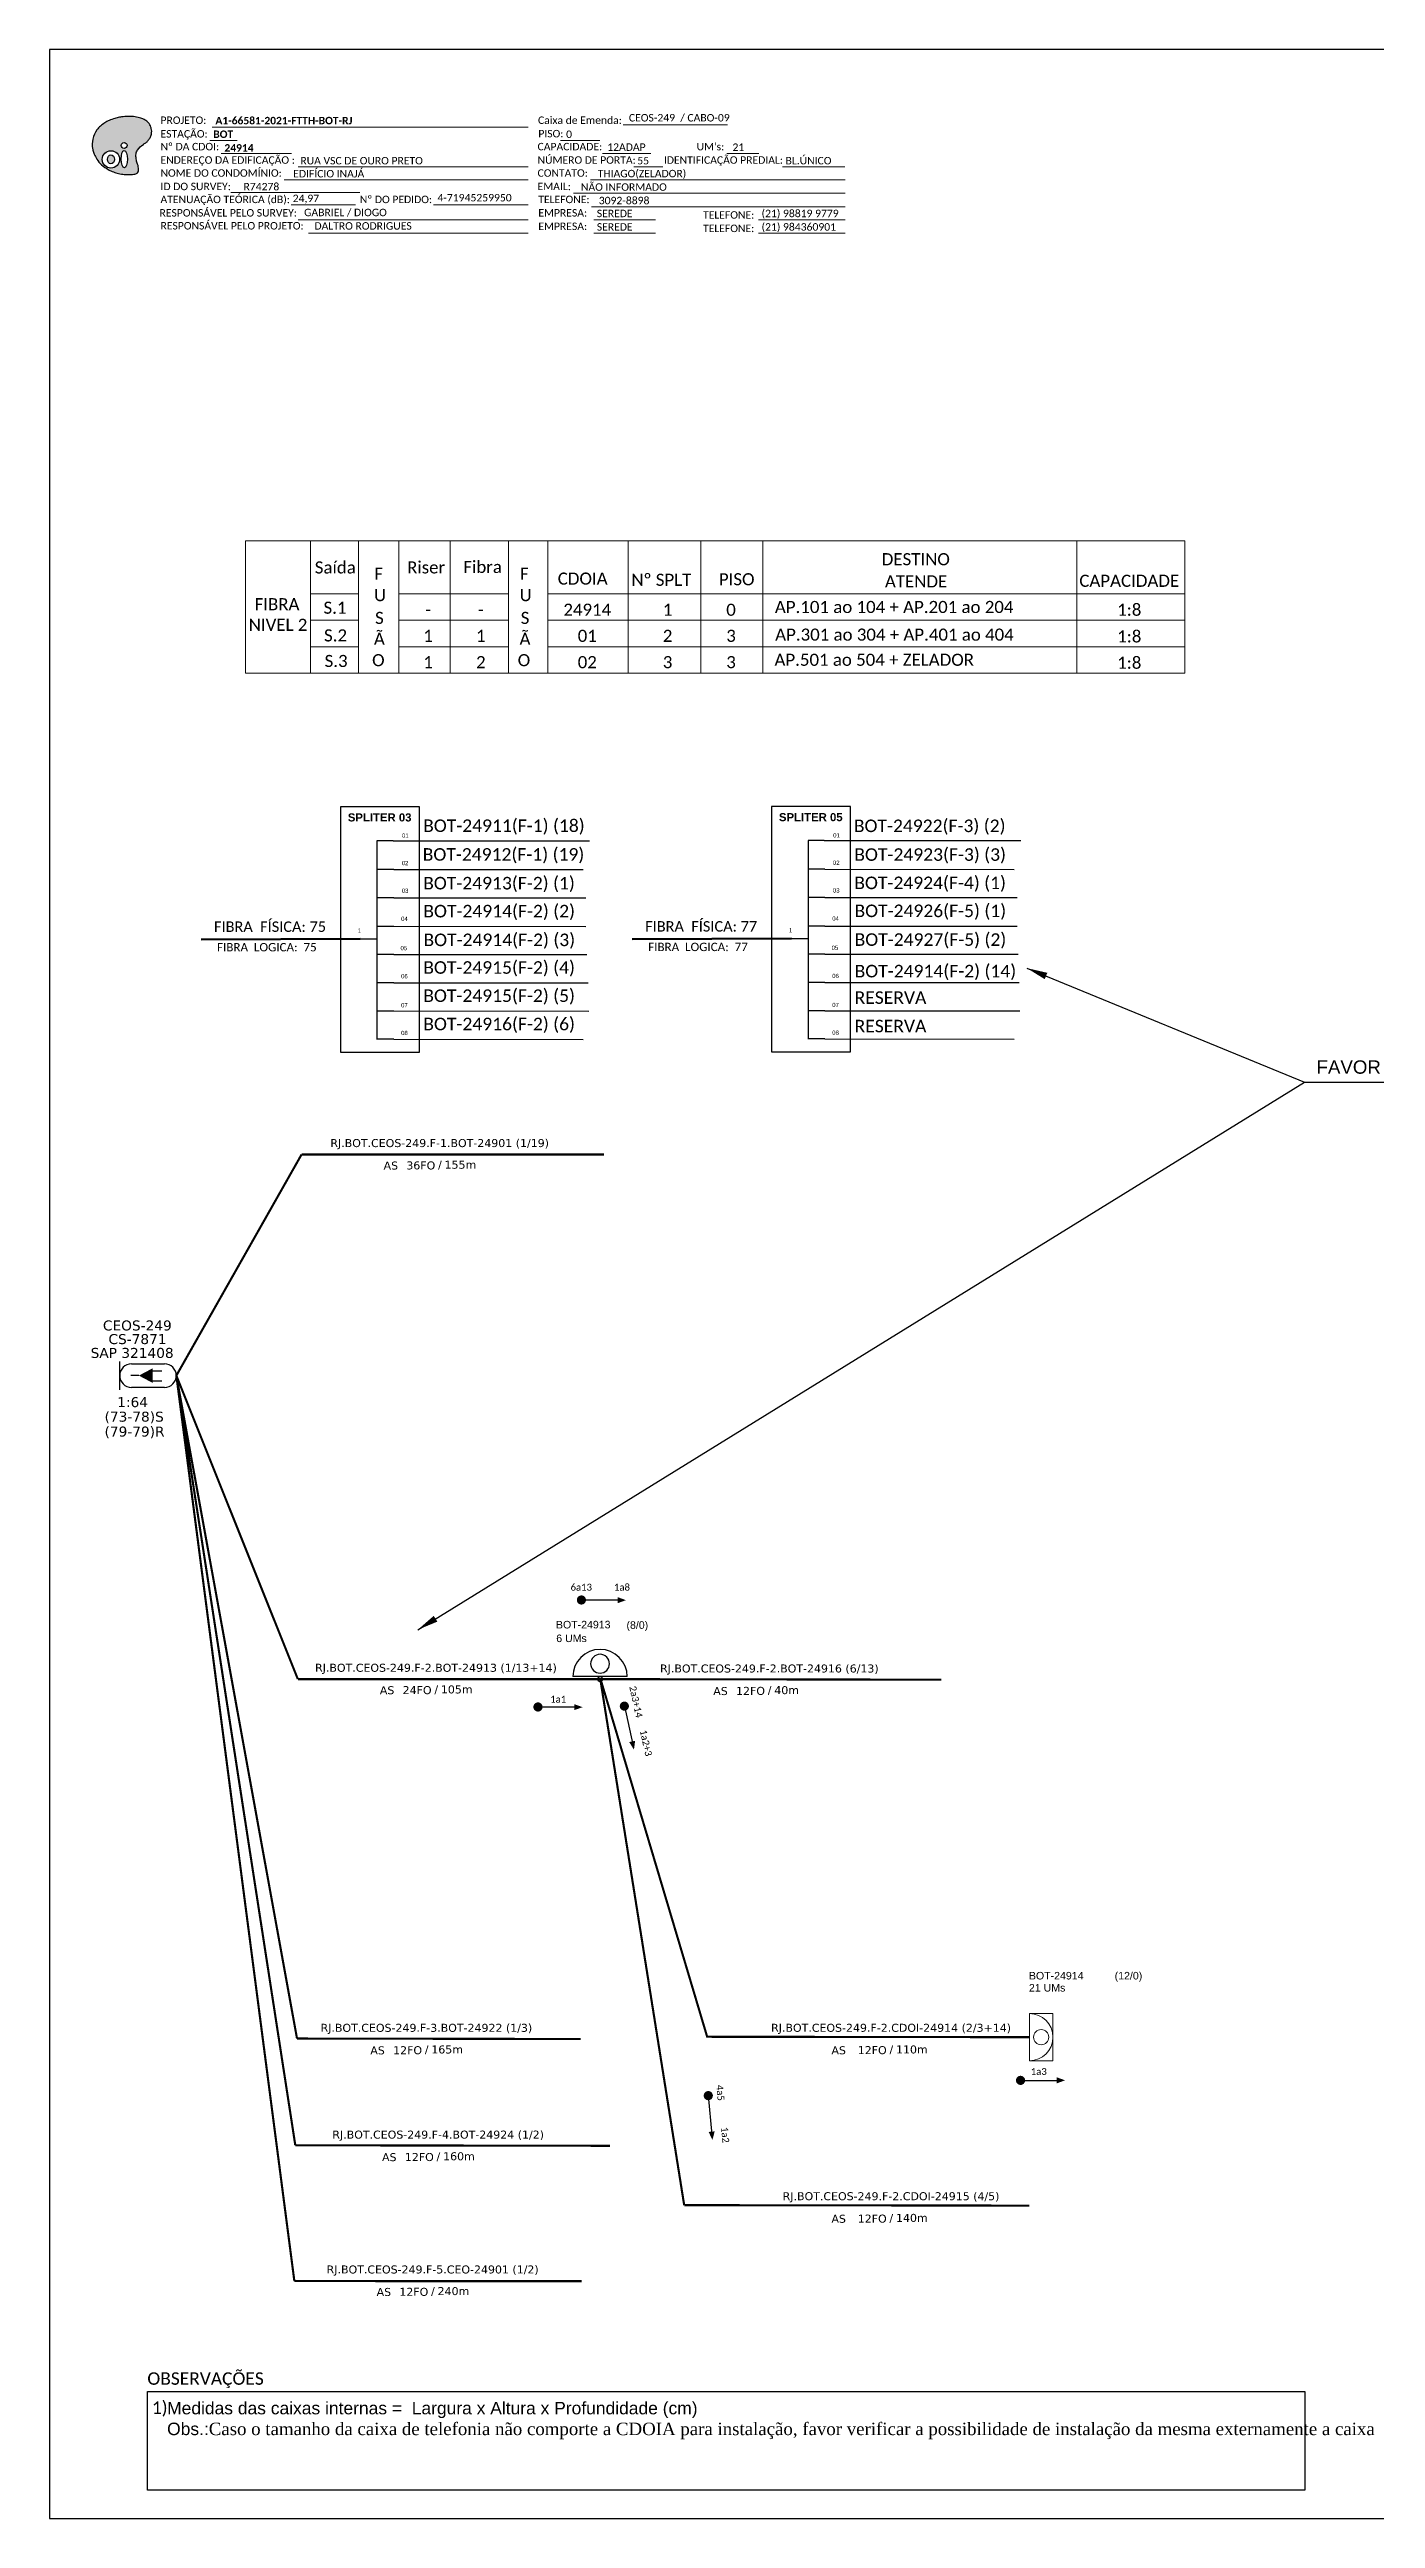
# Model space of a CAD drawing. Header units: metres. Extents: x -1286 to -445, y -500 to 94.
# Drawn here: x -1286 to -967, y -500 to 94 of the extents above; entities that cross this region are included whole.
import ezdxf
from ezdxf.enums import TextEntityAlignment as Align

# ---------------------------------------------------------------- set-up
doc = ezdxf.new("R2010")
doc.units = ezdxf.units.M
for name, color, linetype, lineweight in [('(Notas)', 7, 'Continuous', 0), ("20.0-LEGENDA DOS CDO'S", 1, 'Continuous', 0), ('20.1-CDO_INTERIOR', 1, 'Continuous', 0), ('20.2-CDO_POSTE', 1, 'Continuous', 5), ('40.1-ETIQUETAS', 1, 'Continuous', 20), ('_NUMERAÇÃO_', 34, 'Continuous', 0)]:
    doc.layers.add(name, color=color, linetype=linetype, lineweight=lineweight)
for name, color, linetype in [('20.4-CEOS', 1, 'Continuous'), ('CAP a instalar', 1, 'Continuous'), ('label_cabos', 7, 'Continuous'), ('SETA', 7, 'Continuous'), ('texto', 255, 'Continuous'), ('UNIFILAR', 7, 'Continuous')]:
    doc.layers.add(name, color=color, linetype=linetype)
doc.styles.add('ARIAL', font='arial.ttf')
doc.styles.add('siredit', font='verdana.ttf')
doc.styles.add('WMF-Calibri0', font='calibri.ttf')
doc.styles.add('WMF-Calibri1', font='calibrib.ttf')
doc.linetypes.add('FENCELINE1', pattern='A,0.25,-0.1,[133,ltypeshp.shx,S=0.1,R=0,X=-0.1,Y=0],-0.1,1', length=1.45)
doc.dimstyles.new('ISO-25', dxfattribs={"dimtxt": 2.5, "dimasz": 2.5, "dimexe": 1.25, "dimexo": 0.625, "dimtad": 1, "dimtxsty": 'Standard', "dimcen": 2.5, "dimadec": 0, "dimazin": 0, "dimtfac": 1, "dimtmove": 0, "dimatfit": 3, "dimfxl": 0, "dimarcsym": 0})

# ---------------------------------------------------------------- blocks, each defined once
blk = doc.blocks.new('OI')
h = blk.add_hatch(color=40)
edge = h.paths.add_edge_path()
edge.add_spline(control_points=[(4.35, -0.67), (3.92, -0.99), (3.26, -1.5), (2.81, -2.59), (2.9, -3.5), (3.06, -4.27), (3.31, -4.85), (3.37, -5.39), (3.4, -5.88), (3.2, -6.4), (2.54, -6.61), (1.65, -6.63), (0.55, -6.67), (-0.56, -6.42), (-1.61, -6.14), (-2.77, -5.61), (-3.92, -4.77), (-4.89, -3.7), (-5.34, -2.65), (-5.6, -1.94), (-5.85, -0.96), (-5.71, 0.47), (-5.1, 2.02), (-4.14, 3.02), (-3.3, 3.61), (-2.37, 4.16), (-1.36, 4.44), (-0.56, 4.7), (0.79, 4.85), (2.24, 4.97), (3.79, 4.57), (4.67, 4.21), (5.44, 3.65), (5.76, 2.99), (6.03, 2.21), (6.01, 1.46), (5.72, 0.64), (5.31, 0.08), (4.88, -0.38), (4.51, -0.55), (4.35, -0.67)], knot_values=[0, 0, 0, 0, 1.60434, 2.417191, 3.427595, 4.282808, 4.776746, 5.304182, 5.888771, 6.258406, 6.858137, 7.79129, 8.986195, 10.124242, 11.187857, 12.242908, 13.953784, 15.414161, 16.515391, 17.349188, 17.675853, 19.552021, 21.515531, 22.568638, 23.63245, 24.621084, 25.782718, 26.745347, 27.142653, 29.870543, 31.004649, 31.921532, 32.709589, 33.801391, 34.042471, 35.192333, 35.971461, 36.628871, 37.254359, 37.836911, 37.836911, 37.836911, 37.836911], degree=3, periodic=0)
h.paths.add_polyline_path([(1.13, -0.87, -1), (-0.04, -0.87, -1)], flags=16)
edge = h.paths.add_edge_path(flags=16)
edge.add_ellipse((0.56, -3.59), major_axis=(-0.02, 1.71), ratio=0.361305, start_angle=0, end_angle=360)
h.paths.add_polyline_path([(-0.36, -3.62, -1), (-3.8, -3.62, -1)], flags=16)
edge = h.paths.add_edge_path(flags=0)
edge.add_ellipse((-2.08, -3.62), major_axis=(0, 0.885), ratio=0.758294, start_angle=0, end_angle=360)
at = {"color": 40}
for centre, radius in [((-2.08, -3.62), 1.72), ((0.54, -0.87), 0.587)]:
    blk.add_circle(centre, radius, dxfattribs=at)
blk.add_ellipse((-2.08, -3.62), major_axis=(0, 0.885), ratio=0.758294, start_param=-3.141592653589792, end_param=3.141592653589792, dxfattribs=at)
blk.add_ellipse((0.56, -3.59), major_axis=(-0.02, 1.71), ratio=0.361305, dxfattribs=at)
at = {"color": 40, "start_tangent": (-0.800898, -0.598801), "end_tangent": (-0.800898, -0.598801)}
blk.add_spline([(4.35, -0.67), (3.2, -1.78), (2.9, -2.54), (2.92, -3.55), (3.12, -4.38), (3.28, -4.85), (3.37, -5.37), (3.35, -5.95), (3.2, -6.29), (2.66, -6.55), (1.73, -6.63), (0.54, -6.62), (-0.58, -6.41), (-1.6, -6.11), (-2.56, -5.67), (-3.95, -4.67), (-4.89, -3.56), (-5.37, -2.56), (-5.64, -1.78), (-5.72, -1.46), (-5.63, 0.42), (-4.84, 2.22), (-4.13, 2.99), (-3.27, 3.62), (-2.4, 4.09), (-1.3, 4.47), (-0.37, 4.72), (0.02, 4.77), (2.75, 4.8), (3.85, 4.53), (4.69, 4.16), (5.31, 3.68), (5.85, 2.73), (5.93, 2.5), (5.94, 1.35), (5.67, 0.62), (5.29, 0.08), (4.84, -0.36), (4.35, -0.67)], degree=3, dxfattribs=at)
blk = doc.blocks.new('ETIQUETA_RS5F')
at = {"layer": '40.1-ETIQUETAS', "color": 0, "style": 'siredit'}
blk.add_text('/', height=1.5, dxfattribs=at).set_placement((1.58, -1.95), align=Align.MIDDLE_RIGHT)
for tag, p in [('ETIQUETA_R_PRIMARIA', (1.21, 4.1)), ('ETIQUETA_R_SECUNDARIA', (1.21, 2.1)), ('F_ATIVAS/F_MORTAS', (1.14, -4.24))]:
    blk.add_attdef(tag, text='', height=1.5, dxfattribs=at).set_placement(p, align=Align.MIDDLE_CENTER)
for tag, p in [('TIPO_CABO', (-6.58, -2.12)), ('CAP_CABO', (0.4, -2.09))]:
    blk.add_attdef(tag, text='', height=1.5, dxfattribs=at).set_placement(p, align=Align.MIDDLE_RIGHT)
blk.add_attdef('METROS', text='', height=1.5, dxfattribs=at).set_placement((2.14, -1.95), align=Align.MIDDLE_LEFT)
for tag, p in [('FUSÃO_1', (0.85, -8.39)), ('FUSÃO_2', (0.85, -10.6)), ('FUSÃO_3', (0.85, -12.93)), ('FUSÃO_4', (0.85, -15.14)), ('FUSÃO_5', (0.85, -17.16))]:
    blk.add_attdef(tag, text='', height=1.5, dxfattribs=at).set_placement(p, align=Align.CENTER)
blk = doc.blocks.new('CDOE-TEXTO PADRÃO')
at = {"layer": "20.0-LEGENDA DOS CDO'S", "color": 0, "style": 'ARIAL'}
for tag, p in [('CDO_N', (0.49, 7.39)), ('CORDOALHA', (0.5, 4.33)), ('SAP', (0.51, 1.67)), ('SPLITER_1', (0.59, -0.91)), ('SPLITER_2', (0.6, -3.55)), ('(XX-XX_F)S', (0.54, -8.29)), ('(XX-XX_L)S', (0.55, -10.83)), ('UMS', (0.55, -13.15))]:
    blk.add_attdef(tag, p, '', height=1.7, rotation=0.118, dxfattribs=at)
blk.add_attdef('FIBRAS_UTILIZADAS', text='', height=1.7, rotation=0.118, dxfattribs=at).set_placement((19.77, 7.43), align=Align.CENTER)
blk = doc.blocks.new('CDOI_INT')
at = {"layer": '20.1-CDO_INTERIOR', "color": 0, "lineweight": 18}
blk.add_lwpolyline([(4.25, -4.25), (4.25, 4.25), (0, 4.25), (0, -4.25)], close=True, dxfattribs=at)
blk.add_circle((2.12, 0), 1.36, dxfattribs=at)
blk.add_arc((0, 0), 4.25, 270, 90, dxfattribs=at)
at = {"layer": "20.0-LEGENDA DOS CDO'S", "color": 0, "style": 'ARIAL'}
for tag, p in [('CDO_N', (-0.08, 10.38)), ('SURVEY', (-0.08, 8.2)), ('SPLITER_1', (21.18, 10.38)), ('SPLITER_2', (21.19, 8.68)), ('SAP', (-0.08, 6.23)), ('1:XX', (5.94, -2.22)), ('UMS', (5.94, -4.24))]:
    blk.add_attdef(tag, p, '', height=1.36, dxfattribs=at)
blk.add_attdef('FIBRAS_UTILIZADAS', text='', height=1.36, dxfattribs=at).set_placement((15.34, 10.38), align=Align.CENTER)

msp = doc.modelspace()

# ---------------------------------------------------------------- linework, layer by layer
at = {"layer": '(Notas)', "lineweight": 0}
for p, q in [((-1223.27, -55.86), (-1223.27, -24.06)), ((-1211.74, -55.86), (-1211.74, -24.06)), ((-1202.1, -55.86), (-1202.1, -24.06)), ((-1189.76, -55.86), (-1189.76, -24.06)), ((-1175.73, -55.86), (-1175.73, -24.06)), ((-1166.26, -55.86), (-1166.26, -24.06)), ((-1146.96, -55.86), (-1146.96, -24.06)), ((-1129.48, -55.86), (-1129.48, -24.06)), ((-1114.57, -55.86), (-1114.57, -24.06)), ((-1039.1, -55.86), (-1039.1, -24.06))]:
    msp.add_line(p, q, dxfattribs=at)
msp.add_lwpolyline([(-1013.1, -24.06), (-1013.1, -55.86)], dxfattribs=at)
at = {"color": 0}
for p, q in [((-1262.5, -469.23), (-984.25, -469.23)), ((-1262.5, -492.93), (-1262.5, -469.23)), ((-984.25, -469.23), (-984.25, -492.93)), ((-984.25, -492.93), (-1262.5, -492.93))]:
    msp.add_line(p, q, dxfattribs=at)
msp.add_lwpolyline([(-1286.07, -499.81), (-445.07, -499.81), (-445.07, 94.19), (-1286.07, 94.19)], close=True)
at = {"color": 7, "lineweight": 0}
for points in [[(-1247.47, 72.24), (-1240.92, 72.24)], [(-1246.96, 75.52), (-1170.98, 75.52)], [(-1163.19, 72.28), (-1153.71, 72.28)], [(-1148.15, 76.01), (-1123.01, 76.01)], [(-1244.81, 69.17), (-1227.84, 69.17)], [(-1226.24, 65.93), (-1170.98, 65.93)], [(-1153.14, 69.17), (-1141.52, 69.17)], [(-1145.56, 65.93), (-1138.61, 65.93)], [(-1123.2, 69.17), (-1115.53, 69.17)], [(-1109.86, 65.93), (-1094.82, 65.93)], [(-1242.49, 59.75), (-1211.44, 59.75)], [(-1229.65, 62.82), (-1170.98, 62.82)], [(-1160.06, 59.58), (-1094.8, 59.58)], [(-1156.02, 62.82), (-1094.8, 62.82)], [(-1227.96, 56.79), (-1212.45, 56.79)], [(-1193.73, 56.79), (-1170.96, 56.79)], [(-1155.78, 56.34), (-1094.8, 56.34)], [(-1226.24, 53.23), (-1170.98, 53.23)], [(-1223.75, 49.99), (-1170.98, 49.99)], [(-1155.17, 53.23), (-1140.37, 53.23)], [(-1155.17, 49.99), (-1140.37, 49.99)], [(-1115.57, 53.23), (-1094.8, 53.23)], [(-1115.57, 49.99), (-1094.8, 49.99)]]:
    msp.add_lwpolyline(points, dxfattribs=at)
at = {"color": 7}
for points in [[(-1216.1, -147.04), (-1197.09, -147.04), (-1197.09, -88.02), (-1216.1, -88.02)], [(-1112.44, -146.97), (-1093.44, -146.97), (-1093.44, -87.95), (-1112.44, -87.95)]]:
    msp.add_lwpolyline(points, close=True, dxfattribs=at)
at = {"const_width": 1.1}
for points in [[(-1158.72, -278.82, 1), (-1157.62, -278.82, 1)], [(-1169.16, -304.56, 1), (-1168.06, -304.56, 1)], [(-1147.96, -303.82, 1), (-1147.73, -304.89, 1)], [(-1147.96, -303.82, 1), (-1147.73, -304.89, 1)], [(-1127.72, -397.51, 1), (-1127.61, -398.6, 1)], [(-1127.72, -397.51, 1), (-1127.61, -398.6, 1)]]:
    msp.add_lwpolyline(points, format="xyb", close=True, dxfattribs=at)
msp.add_lwpolyline([(-1053.15, -394.38, 1.1, 1.1, 1), (-1052.05, -394.38, 1.1, 1.1, 1)], format="xyseb", close=True)
at = {"layer": '20.4-CEOS', "color": 5}
for p, q in [((-1266.34, -222.01), (-1258.39, -222.01)), ((-1258.39, -227.67), (-1266.34, -227.67))]:
    msp.add_line(p, q, dxfattribs=at)
for points in [[(-1269.17, -228.26), (-1269.17, -221.42)], [(-1264.56, -224.84), (-1266.47, -224.84)], [(-1261.42, -223.72), (-1259.01, -223.72)], [(-1261.42, -226.07), (-1259.01, -226.07)]]:
    msp.add_lwpolyline(points, dxfattribs=at)
msp.add_lwpolyline([(-1264.56, -224.84, 0, 3.5, 0), (-1261.27, -224.84, 3.5, 3.5, 0)], format="xyseb", dxfattribs=at)
for centre, start, end in [((-1266.34, -224.84), 90, 270), ((-1258.39, -224.84), 270, 90)]:
    msp.add_arc(centre, 2.83, start, end, dxfattribs=at)
at = {"layer": '_NUMERAÇÃO_', "color": 0, "lineweight": 0}
for p, q in [((-1013.1, -24.06), (-1238.9, -24.06)), ((-1238.9, -24.06), (-1238.9, -55.86)), ((-1211.74, -36.78), (-1223.27, -36.78)), ((-1175.73, -36.78), (-1202.1, -36.78)), ((-1013.1, -36.78), (-1166.26, -36.78)), ((-1211.74, -43.12), (-1223.27, -43.12)), ((-1175.73, -43.12), (-1202.1, -43.12)), ((-1013.1, -43.12), (-1166.26, -43.12)), ((-1211.74, -49.53), (-1223.27, -49.53)), ((-1175.73, -49.53), (-1202.1, -49.53)), ((-1013.1, -49.53), (-1166.26, -49.53)), ((-1013.66, -55.86), (-1238.9, -55.86)), ((-1211.74, -55.86), (-1223.27, -55.86)), ((-1175.73, -55.86), (-1202.1, -55.86)), ((-1013.1, -55.86), (-1166.26, -55.86))]:
    msp.add_line(p, q, dxfattribs=at)
at = {"layer": 'CAP a instalar', "color": 7, "linetype": 'FENCELINE1', "ltscale": 8, "const_width": 0.513}
for points in [[(-1225.44, -171.64), (-1255.55, -224.84)], [(-1225.44, -171.64), (-1152.73, -171.64)], [(-1255.55, -224.84), (-1226.54, -384.32)], [(-1255.55, -224.84), (-1226.95, -410)], [(-1227.18, -442.66), (-1255.55, -224.84)], [(-1153.63, -297.86), (-1153.63, -297.86), (-1071.66, -297.99)], [(-1153.63, -297.86), (-1133.46, -424.4)], [(-1226.54, -384.32), (-1158.34, -384.43)], [(-1133.46, -424.4), (-1050.48, -424.51)], [(-1227.18, -442.66), (-1158.13, -442.69)]]:
    msp.add_lwpolyline(points, dxfattribs=at)
at = {"layer": 'CAP a instalar', "color": 5, "linetype": 'FENCELINE1', "ltscale": 8, "const_width": 0.513}
for points in [[(-1255.55, -224.84), (-1226.34, -297.86)], [(-1226.34, -297.86), (-1153.63, -297.86)]]:
    msp.add_lwpolyline(points, dxfattribs=at)
at = {"layer": 'CAP a instalar', "color": 1, "linetype": 'FENCELINE1', "ltscale": 8, "const_width": 0.513}
msp.add_lwpolyline([(-1153.57, -297.86), (-1127.94, -383.89), (-1050.48, -383.99)], dxfattribs=at)
at = {"layer": 'CAP a instalar', "color": 7, "linetype": 'FENCELINE1', "ltscale": 7, "const_width": 0.513}
msp.add_lwpolyline([(-1226.95, -410), (-1151.29, -410.12)], dxfattribs=at)
at = {"layer": 'label_cabos', "color": 5}
msp.add_line((-1147.15, -297.26), (-1160.23, -297.26), dxfattribs=at)
for centre, major_axis, end_param in [((-1153.69, -297.26), (-4.63, 4.63), 7.068583), ((-1153.69, -294.15), (-1.6, 1.6), 10.210176), ((-1153.69, -297.86), (-0.428, 0.428), 10.210176)]:
    msp.add_ellipse(centre, major_axis=major_axis, ratio=1, start_param=3.926991, end_param=end_param, dxfattribs=at)
at = {"layer": 'SETA'}
for points in [[(-1158.17, -278.82), (-1148.71, -278.82)], [(-1168.61, -304.56), (-1159.15, -304.56)], [(-1147.85, -304.35), (-1145.82, -313.59)], [(-1147.85, -304.35), (-1145.82, -313.59)], [(-1052.6, -394.38), (-1043.14, -394.38)], [(-1127.66, -398.05), (-1126.8, -407.47)], [(-1127.66, -398.05), (-1126.8, -407.47)]]:
    msp.add_lwpolyline(points, dxfattribs=at)
for points in [[(-1149.47, -278.13), (-1147.46, -278.86), (-1149.47, -279.59)], [(-1159.91, -303.87), (-1157.89, -304.6), (-1159.91, -305.33)], [(-1145.25, -312.69), (-1145.54, -314.82), (-1146.68, -313)], [(-1145.25, -312.69), (-1145.54, -314.82), (-1146.68, -313)], [(-1043.9, -393.64), (-1041.88, -394.37), (-1043.9, -395.1)], [(-1126.13, -406.65), (-1126.67, -408.72), (-1127.59, -406.78)], [(-1126.13, -406.65), (-1126.67, -408.72), (-1127.59, -406.78)]]:
    msp.add_solid(points, dxfattribs=at)
at = {"layer": 'UNIFILAR', "color": 7, "linetype": 'Continuous'}
for p, q in [((-1207.33, -96.2), (-1207.33, -143.98)), ((-1203.46, -96.2), (-1207.33, -96.2)), ((-1103.68, -96.13), (-1103.68, -143.91)), ((-1099.81, -96.13), (-1103.68, -96.13)), ((-1203.27, -103.12), (-1207.14, -103.12)), ((-1099.61, -103.05), (-1103.48, -103.05)), ((-1203.27, -109.93), (-1207.14, -109.93)), ((-1099.61, -109.86), (-1103.48, -109.86)), ((-1203.27, -116.77), (-1207.14, -116.77)), ((-1099.61, -116.7), (-1103.48, -116.7)), ((-1211.35, -119.77), (-1207.35, -119.77)), ((-1203.27, -123.55), (-1207.14, -123.55)), ((-1107.69, -119.7), (-1103.69, -119.7)), ((-1099.61, -123.48), (-1103.48, -123.48)), ((-1203.27, -130.33), (-1207.14, -130.33)), ((-1099.61, -130.26), (-1103.48, -130.26)), ((-1203.27, -137.14), (-1207.14, -137.14)), ((-1099.61, -137.07), (-1103.48, -137.07)), ((-1203.27, -143.93), (-1207.14, -143.93)), ((-1099.61, -143.86), (-1103.48, -143.86))]:
    msp.add_line(p, q, dxfattribs=at)
at = {"layer": 'UNIFILAR', "color": 10, "linetype": 'Continuous'}
for p, q in [((-1203.46, -96.2), (-1156.2, -96.22)), ((-1099.81, -96.13), (-1052.54, -96.15)), ((-1203.27, -103.12), (-1157.76, -103.13)), ((-1099.61, -103.05), (-1054.1, -103.06)), ((-1203.27, -109.91), (-1157.08, -109.93)), ((-1099.61, -109.84), (-1053.42, -109.86)), ((-1203.27, -116.76), (-1157.08, -116.77)), ((-1099.61, -116.69), (-1053.42, -116.7)), ((-1203.27, -123.54), (-1156.84, -123.55)), ((-1099.61, -123.47), (-1053.19, -123.48)), ((-1203.27, -130.32), (-1156.58, -130.33)), ((-1099.61, -130.25), (-1052.93, -130.26)), ((-1203.27, -137.13), (-1156.4, -137.14)), ((-1099.61, -137.06), (-1052.75, -137.07)), ((-1203.27, -143.93), (-1157.76, -143.95)), ((-1099.62, -143.86), (-1054.11, -143.88))]:
    msp.add_line(p, q, dxfattribs=at)
at = {"layer": 'UNIFILAR', "color": 1, "linetype": 'Continuous', "lineweight": 60}
for p, q in [((-1211.35, -119.77), (-1249.61, -119.9)), ((-1107.69, -119.7), (-1145.96, -119.83))]:
    msp.add_line(p, q, dxfattribs=at)

# ---------------------------------------------------------------- block references
at = {"color": 7, "xscale": 1.213923925163967, "yscale": 1.213923925163967, "zscale": 1.213923925163967, "rotation": 0.1532896023949059}
msp.add_blockref('OI', (-1268.76, 72.14), dxfattribs=at)
at = {"layer": '20.2-CDO_POSTE', "color": 5}
ref = msp.add_blockref('CDOE-TEXTO PADRÃO', (-1156.49, -297.85), dxfattribs=dict(at, xscale=1.069200003147125, yscale=1.069200003147125, zscale=1.069200003147125))
ref.add_attrib('CDO_N', 'BOT-24913', (-1164.29, -285.67), dxfattribs={"layer": "20.0-LEGENDA DOS CDO'S", "color": 0, "height": 1.817, "rotation": 0.11799, "style": 'ARIAL'})
ref.add_attrib('CORDOALHA', '6 UMs', (-1164.22, -288.95), dxfattribs={"layer": '20.1-CDO_INTERIOR', "color": 0, "height": 1.817, "rotation": 0.11799, "style": 'ARIAL'})
ref.add_attrib('FIBRAS_UTILIZADAS', '       (8/0)', dxfattribs={"layer": "20.0-LEGENDA DOS CDO'S", "color": 0, "height": 1.8175, "rotation": 0.11799, "style": 'ARIAL'}).set_placement((-1147.19, -285.76), align=Align.CENTER)
at = {"layer": '40.1-ETIQUETAS', "color": 7}
ref = msp.add_blockref('ETIQUETA_RS5F', (-1193.77, -171.6), dxfattribs=dict(at, xscale=1.283039983498748, yscale=1.283039983498748, zscale=1.283039983498748))
ref.add_attrib('ETIQUETA_R_SECUNDARIA', 'RJ.BOT.CEOS-249.F-1.BOT-24901 (1/19)', dxfattribs={"color": 0, "height": 1.9246, "style": 'siredit'}).set_placement((-1192.25, -168.9), align=Align.MIDDLE_CENTER)
ref.add_attrib('TIPO_CABO', 'AS', dxfattribs={"color": 0, "height": 1.925, "style": 'siredit'}).set_placement((-1202.25, -174.31), align=Align.MIDDLE_RIGHT)
ref.add_attrib('CAP_CABO', '36FO', dxfattribs={"color": 0, "height": 1.925, "style": 'siredit'}).set_placement((-1193.3, -174.28), align=Align.MIDDLE_RIGHT)
ref.add_attrib('METROS', '155m', dxfattribs={"color": 0, "height": 1.925, "style": 'siredit'}).set_placement((-1191.06, -174.11), align=Align.MIDDLE_LEFT)
ref = msp.add_blockref('ETIQUETA_RS5F', (-1114.51, -298), dxfattribs=dict(at, xscale=1.283039983498748, yscale=1.283039983498748, zscale=1.283039983498748))
ref.add_attrib('ETIQUETA_R_SECUNDARIA', 'RJ.BOT.CEOS-249.F-2.BOT-24916 (6/13)', dxfattribs={"color": 0, "height": 1.9246, "style": 'siredit'}).set_placement((-1112.99, -295.3), align=Align.MIDDLE_CENTER)
ref.add_attrib('TIPO_CABO', 'AS', dxfattribs={"color": 0, "height": 1.925, "style": 'siredit'}).set_placement((-1122.99, -300.72), align=Align.MIDDLE_RIGHT)
ref.add_attrib('CAP_CABO', '12FO', dxfattribs={"color": 0, "height": 1.925, "style": 'siredit'}).set_placement((-1114.04, -300.69), align=Align.MIDDLE_RIGHT)
ref.add_attrib('METROS', '40m', dxfattribs={"color": 0, "height": 1.925, "style": 'siredit'}).set_placement((-1111.8, -300.51), align=Align.MIDDLE_LEFT)
at = {"layer": '40.1-ETIQUETAS', "color": 1}
ref = msp.add_blockref('CDOI_INT', (-1050.48, -383.99), dxfattribs=dict(at, xscale=1.336957873303117, yscale=1.336957873303117, zscale=1.336957873303117))
ref.add_attrib('CDO_N', 'BOT-24914', (-1050.59, -370.11), dxfattribs={"layer": "20.0-LEGENDA DOS CDO'S", "color": 0, "height": 1.819, "style": 'ARIAL'})
ref.add_attrib('FIBRAS_UTILIZADAS', '(12/0)', (-1029.97, -370.11), dxfattribs={"layer": "20.0-LEGENDA DOS CDO'S", "color": 0, "height": 1.819, "style": 'ARIAL'})
ref.add_attrib('SURVEY', '21 UMs', (-1050.58, -373.02), dxfattribs={"layer": "20.0-LEGENDA DOS CDO'S", "color": 0, "height": 1.819, "style": 'ARIAL'})
at = {"layer": '40.1-ETIQUETAS', "color": 7}
ref = msp.add_blockref('ETIQUETA_RS5F', (-1196.96, -384.44), dxfattribs=dict(at, xscale=1.283039983498748, yscale=1.283039983498748, zscale=1.283039983498748))
ref.add_attrib('ETIQUETA_R_SECUNDARIA', 'RJ.BOT.CEOS-249.F-3.BOT-24922 (1/3)', dxfattribs={"color": 0, "height": 1.9246, "style": 'siredit'}).set_placement((-1195.44, -381.74), align=Align.MIDDLE_CENTER)
ref.add_attrib('TIPO_CABO', 'AS', dxfattribs={"color": 0, "height": 1.925, "style": 'siredit'}).set_placement((-1205.44, -387.16), align=Align.MIDDLE_RIGHT)
ref.add_attrib('CAP_CABO', '12FO', dxfattribs={"color": 0, "height": 1.925, "style": 'siredit'}).set_placement((-1196.48, -387.13), align=Align.MIDDLE_RIGHT)
ref.add_attrib('METROS', '165m', dxfattribs={"color": 0, "height": 1.925, "style": 'siredit'}).set_placement((-1194.25, -386.95), align=Align.MIDDLE_LEFT)
at = {"layer": '40.1-ETIQUETAS', "color": 1}
ref = msp.add_blockref('ETIQUETA_RS5F', (-1085.25, -384.43), dxfattribs=dict(at, xscale=1.283039976607909, yscale=1.283039976607909, zscale=1.283039976607909))
ref.add_attrib('ETIQUETA_R_SECUNDARIA', 'RJ.BOT.CEOS-249.F-2.CDOI-24914 (2/3+14)', dxfattribs={"color": 0, "height": 1.9246, "style": 'siredit'}).set_placement((-1083.73, -381.73), align=Align.MIDDLE_CENTER)
ref.add_attrib('TIPO_CABO', 'AS ', dxfattribs={"color": 0, "height": 1.925, "style": 'siredit'}).set_placement((-1093.74, -387.14), align=Align.MIDDLE_RIGHT)
ref.add_attrib('CAP_CABO', '12FO', dxfattribs={"color": 0, "height": 1.925, "style": 'siredit'}).set_placement((-1084.78, -387.11), align=Align.MIDDLE_RIGHT)
ref.add_attrib('METROS', '110m', dxfattribs={"color": 0, "height": 1.925, "style": 'siredit'}).set_placement((-1082.54, -386.94), align=Align.MIDDLE_LEFT)
at = {"layer": '40.1-ETIQUETAS', "color": 7}
ref = msp.add_blockref('ETIQUETA_RS5F', (-1194.13, -410.13), dxfattribs=dict(at, xscale=1.283039983498748, yscale=1.283039983498748, zscale=1.283039983498748))
ref.add_attrib('ETIQUETA_R_SECUNDARIA', 'RJ.BOT.CEOS-249.F-4.BOT-24924 (1/2)', dxfattribs={"color": 0, "height": 1.9246, "style": 'siredit'}).set_placement((-1192.61, -407.43), align=Align.MIDDLE_CENTER)
ref.add_attrib('TIPO_CABO', 'AS', dxfattribs={"color": 0, "height": 1.925, "style": 'siredit'}).set_placement((-1202.62, -412.85), align=Align.MIDDLE_RIGHT)
ref.add_attrib('CAP_CABO', '12FO', dxfattribs={"color": 0, "height": 1.925, "style": 'siredit'}).set_placement((-1193.66, -412.82), align=Align.MIDDLE_RIGHT)
ref.add_attrib('METROS', '160m', dxfattribs={"color": 0, "height": 1.925, "style": 'siredit'}).set_placement((-1191.42, -412.64), align=Align.MIDDLE_LEFT)
ref = msp.add_blockref('ETIQUETA_RS5F', (-1085.25, -424.95), dxfattribs=dict(at, xscale=1.283039976607909, yscale=1.283039976607909, zscale=1.283039976607909))
ref.add_attrib('ETIQUETA_R_SECUNDARIA', 'RJ.BOT.CEOS-249.F-2.CDOI-24915 (4/5)', dxfattribs={"color": 0, "height": 1.9246, "style": 'siredit'}).set_placement((-1083.73, -422.25), align=Align.MIDDLE_CENTER)
ref.add_attrib('TIPO_CABO', 'AS ', dxfattribs={"color": 0, "height": 1.925, "style": 'siredit'}).set_placement((-1093.74, -427.67), align=Align.MIDDLE_RIGHT)
ref.add_attrib('CAP_CABO', '12FO', dxfattribs={"color": 0, "height": 1.925, "style": 'siredit'}).set_placement((-1084.78, -427.64), align=Align.MIDDLE_RIGHT)
ref.add_attrib('METROS', '140m', dxfattribs={"color": 0, "height": 1.925, "style": 'siredit'}).set_placement((-1082.54, -427.46), align=Align.MIDDLE_LEFT)
ref = msp.add_blockref('ETIQUETA_RS5F', (-1195.45, -442.57), dxfattribs=dict(at, xscale=1.283039983498748, yscale=1.283039983498748, zscale=1.283039983498748))
ref.add_attrib('ETIQUETA_R_SECUNDARIA', 'RJ.BOT.CEOS-249.F-5.CEO-24901 (1/2)', dxfattribs={"color": 0, "height": 1.9246, "style": 'siredit'}).set_placement((-1193.93, -439.87), align=Align.MIDDLE_CENTER)
ref.add_attrib('TIPO_CABO', 'AS', dxfattribs={"color": 0, "height": 1.925, "style": 'siredit'}).set_placement((-1203.93, -445.28), align=Align.MIDDLE_RIGHT)
ref.add_attrib('CAP_CABO', '12FO', dxfattribs={"color": 0, "height": 1.925, "style": 'siredit'}).set_placement((-1194.98, -445.25), align=Align.MIDDLE_RIGHT)
ref.add_attrib('METROS', '240m', dxfattribs={"color": 0, "height": 1.925, "style": 'siredit'}).set_placement((-1192.74, -445.07), align=Align.MIDDLE_LEFT)

# ---------------------------------------------------------------- texts
at = {"color": 7, "lineweight": 0, "style": 'WMF-Calibri0'}
for s, height, p in [('PROJETO:', 1.793, (-1259.36, 76.26)), ('Caixa de Emenda:', 1.7927, (-1168.6, 76.26)), ('ESTAÇÃO:', 1.793, (-1259.36, 72.98)), ('Nº DA CDOI:', 1.7927, (-1259.36, 69.91)), ('CAPACIDADE:', 1.7927, (-1168.71, 69.91)), ('PISO:', 1.793, (-1168.53, 73.03)), ("UM's:", 1.793, (-1130.47, 69.91)), ('ENDEREÇO DA EDIFICAÇÃO :', 1.7927, (-1259.36, 66.68)), ('NOME DO CONDOMÍNIO:', 1.7927, (-1259.36, 63.56)), ('CONTATO:', 1.793, (-1168.71, 63.56)), ('NÚMERO DE PORTA:', 1.7927, (-1168.71, 66.68)), ('IDENTIFICAÇÃO PREDIAL:', 1.7927, (-1138.34, 66.68)), ('ATENUAÇÃO TEÓRICA (dB):', 1.7927, (-1259.36, 57.21)), ('ID DO SURVEY:', 1.7927, (-1259.36, 60.33)), ('EMAIL:', 1.793, (-1168.71, 60.33)), ('RESPONSÁVEL PELO SURVEY:', 1.7927, (-1259.6, 53.98)), ('Nº DO PEDIDO:', 1.7927, (-1211.44, 57.21)), ('TELEFONE:', 1.793, (-1168.53, 57.21)), ('EMPRESA:', 1.793, (-1168.53, 53.98)), ('TELEFONE:', 1.793, (-1128.93, 53.47)), ('RESPONSÁVEL PELO PROJETO:', 1.7927, (-1259.36, 50.87)), ('EMPRESA:', 1.793, (-1168.53, 50.74)), ('TELEFONE:', 1.793, (-1128.93, 50.24))]:
    msp.add_text(s, height=height, dxfattribs=at).set_placement(p)
at = {"color": 7}
for s, height, style, p in [('A1-66581-2021-FTTH-BOT-RJ', 1.7927, 'WMF-Calibri1', (-1246.16, 76.17)), ('CEOS-249  / CABO-09', 1.7927, 'WMF-Calibri0', (-1146.75, 76.85)), ('BOT', 1.793, 'WMF-Calibri1', (-1246.68, 72.89)), ('0', 1.79, 'WMF-Calibri0', (-1161.84, 72.88)), ('12ADAP', 1.793, 'WMF-Calibri0', (-1151.96, 69.79)), ('21', 1.793, 'WMF-Calibri0', (-1121.85, 69.77)), ('EDIFÍCIO INAJÁ', 1.7927, 'WMF-Calibri0', (-1227.45, 63.39)), ('RUA VSC DE OURO PRETO', 1.7927, 'WMF-Calibri0', (-1225.73, 66.52)), ('THIAGO(ZELADOR)', 1.7927, 'WMF-Calibri0', (-1154.25, 63.42)), ('55', 1.793, 'WMF-Calibri0', (-1144.74, 66.53)), ('BL.ÚNICO', 1.793, 'WMF-Calibri0', (-1109.1, 66.53)), ('R74278', 1.793, 'WMF-Calibri0', (-1239.4, 60.28)), ('4-71945259950', 1.7927, 'WMF-Calibri0', (-1192.78, 57.62)), ('NÃO INFORMADO', 1.7927, 'WMF-Calibri0', (-1158.28, 60.18)), ('24,97', 1.793, 'WMF-Calibri0', (-1227.58, 57.45)), ('GABRIEL / DIOGO', 1.7927, 'WMF-Calibri0', (-1224.84, 54.07)), ('SEREDE', 1.793, 'WMF-Calibri0', (-1154.47, 53.83)), ('3092-8898', 1.793, 'WMF-Calibri0', (-1154, 56.94)), ('(21) 98819 9779', 1.7927, 'WMF-Calibri0', (-1114.86, 53.83)), ('DALTRO RODRIGUES', 1.7927, 'WMF-Calibri0', (-1222.35, 50.83)), ('SEREDE', 1.793, 'WMF-Calibri0', (-1154.47, 50.59)), ('(21) 984360901', 1.7927, 'WMF-Calibri0', (-1114.86, 50.59))]:
    msp.add_text(s, height=height, dxfattribs=dict(at, style=style)).set_placement(p)
at = {"color": 7, "style": 'WMF-Calibri1'}
msp.add_text('24914', height=1.793, dxfattribs=at).set_placement((-1240.49, 69.6), align=Align.CENTER)
at = {"color": 7, "linetype": 'Continuous', "lineweight": 0, "style": 'WMF-Calibri0'}
for s, height, p in [('Saída', 2.911, (-1217.34, -30.43)), ('Riser', 2.911, (-1195.5, -30.42)), ('Fibra', 2.911, (-1181.92, -30.3)), ('DESTINO', 2.911, (-1077.78, -28.45)), ('U', 2.91, (-1206.58, -37.09)), ('F', 2.91, (-1206.91, -31.94)), ('U', 2.91, (-1171.57, -37.09)), ('F', 2.91, (-1171.9, -31.94)), ('CDOIA', 2.911, (-1157.86, -33.11)), ('Nº SPLT', 2.911, (-1138.95, -33.4)), ('PISO', 2.911, (-1120.84, -33.27)), ('ATENDE', 2.911, (-1077.71, -33.79)), ('CAPACIDADE', 2.911, (-1026.46, -33.64)), ('FIBRA ', 2.911, (-1230.84, -39.27)), ('S.1', 2.911, (-1217.41, -40.11)), ('S.1', 2.911, (-1217.41, -40.12)), ('S', 2.91, (-1206.73, -42.57)), ('-', 2.91, (-1195.03, -40.6)), ('-', 2.91, (-1182.35, -40.6)), ('S', 2.91, (-1171.72, -42.57)), ('24914', 2.911, (-1156.76, -40.6)), ('1', 2.91, (-1137.45, -40.6)), ('0', 2.91, (-1122.2, -40.6)), ('AP.101 ao 104 + AP.201 ao 204', 2.9106, (-1082.98, -39.94)), ('1:8', 2.911, (-1026.46, -40.6)), ('NIVEL 2', 2.911, (-1231.11, -44.23)), ('S.2', 2.911, (-1217.28, -46.77)), ('S.2', 2.911, (-1217.28, -46.78)), ('Ã', 2.91, (-1206.74, -47.59)), ('1', 2.91, (-1195.03, -46.88)), ('1', 2.91, (-1182.35, -46.88)), ('Ã', 2.91, (-1171.73, -47.59)), ('01', 2.911, (-1156.76, -46.88)), ('2', 2.91, (-1137.45, -46.88)), ('3', 2.91, (-1122.2, -46.88)), ('AP.301 ao 304 + AP.401 ao 404', 2.9106, (-1082.91, -46.59)), ('1:8', 2.911, (-1026.46, -47.01)), ('S.3', 2.911, (-1217.15, -52.93)), ('O', 2.91, (-1206.99, -52.74)), ('1', 2.91, (-1195.03, -53.21)), ('2', 2.91, (-1182.35, -53.21)), ('O', 2.91, (-1171.98, -52.74)), ('02', 2.911, (-1156.76, -53.21)), ('3', 2.91, (-1137.45, -53.21)), ('3', 2.91, (-1122.2, -53.21)), ('AP.501 ao 504 + ZELADOR', 2.9106, (-1087.77, -52.64)), ('1:8', 2.911, (-1026.46, -53.35))]:
    msp.add_text(s, height=height, dxfattribs=at).set_placement(p, align=Align.MIDDLE_CENTER)
at = {"color": 1, "lineweight": 0, "style": 'ARIAL'}
msp.add_text('FAVOR ATIVAR A FIBRA 14 NA CEOS-249  NO CABO DE 24 FO', height=3.2155, dxfattribs=at).set_placement((-981.44, -152.22))
at = {"style": 'WMF-Calibri0'}
msp.add_text('OBSERVAÇÕES', height=3, dxfattribs=at).set_placement((-1262.52, -467.61))
for s, insert, char_height, width, attachment_point, style in [('{\\fCalibri|b0|i0|c0|p34;\\C7;1a3}', (-1048.21, -392.26), 1.65, 27.8947, 5, 'ARIAL'), ('1)', (-1261.44, -471.63), 3, 277.1819, 1, 'WMF-Calibri0'), ('Medidas das caixas internas =  Largura x Altura x Profundidade (cm)\\PObs.:{\\fTimes New Roman|b0|i0|c0|p16;Caso o tamanho da caixa de telefonia não comporte a CDOIA para instalação, favor verificar a possibilidade de instalação da mesma externamente a caixa}', (-1257.77, -471.72), 3, 277.1819, 1, 'ARIAL')]:
    msp.add_mtext(s, dxfattribs=dict(insert=insert, char_height=char_height, width=width, attachment_point=attachment_point, style=style))
at = {"layer": '20.4-CEOS', "color": 5, "style": 'siredit'}
for s, p in [('CEOS-249', (-1264.93, -211.58)), ('SAP 321408', (-1266.18, -218.18)), ('CS-7871', (-1264.89, -214.86)), ('1:64', (-1266.07, -230.02)), ('(79-79)R', (-1265.6, -237.1)), ('(73-78)S', (-1265.69, -233.52))]:
    msp.add_text(s, height=2.401, dxfattribs=at).set_placement(p, align=Align.TOP_CENTER)
at = {"layer": '40.1-ETIQUETAS', "style": 'siredit'}
msp.add_text('RJ.BOT.CEOS-249.F-2.BOT-24913 (1/13+14)', height=1.9246, dxfattribs=at).set_placement((-1193.14, -295.12), align=Align.MIDDLE_CENTER)
at = {"layer": '40.1-ETIQUETAS', "color": 7, "style": 'siredit'}
for s, height, p in [('AS', 1.925, (-1203.15, -300.53)), ('24FO', 1.925, (-1194.19, -300.5)), ('/', 1.92, (-1192.63, -300.33))]:
    msp.add_text(s, height=height, dxfattribs=at).set_placement(p, align=Align.MIDDLE_RIGHT)
msp.add_text('105m', height=1.925, dxfattribs=at).set_placement((-1191.95, -300.33), align=Align.MIDDLE_LEFT)
at = {"layer": 'texto'}
for s, insert, char_height, width, attachment_point in [('{\\fArial|b1|i0|c0|p34;\\C10;SPLITER 03}', (-1206.68, -90.58), 1.9528, 18.2841, 5), ('\\C7;\\fArial|b0|i0|;\\H1.0273588255048;01 ', (-1200.5, -94.95), 1.9528, 3.9163, 5), ('\\C7;\\fCalibri|b0|i0|c0|p34;BOT-24911(F-1) (18)', (-1196.22, -91.05), 3.0175, 51.7425, 1), ('\\C10;\\fArial|b1|i0|c0|p34;SPLITER 05', (-1103.03, -90.51), 1.9528, 18.2841, 5), ('\\C7;\\fArial|b0|i0|;\\H1.0273588255048;01 ', (-1096.85, -94.88), 1.9528, 3.9163, 5), ('\\pt78.45432;{\\fCalibri|b0|i0|c0|p34;\\C7;BOT-24922(F-3) (2)}', (-1092.67, -91.08), 3.0175, 92.0618, 1), ('\\pt78.45432;{\\fCalibri|b0|i0|c0|p34;\\C7;BOT-24912(F-1) (19)}', (-1196.32, -97.96), 3.0175, 92.0618, 1), ('\\C7;\\fArial|b0|i0|;\\H1.0273588255048;02 ', (-1096.9, -101.48), 1.9528, 4.134, 5), ('\\C7;\\fCalibri|b0|i0|c0|p34;BOT-24923(F-3) (3)', (-1092.56, -97.99), 3.0175, 51.7425, 1), ('\\C7;\\fArial|b0|i0|;\\H1.0273588255048;02 ', (-1200.56, -101.55), 1.9528, 4.134, 5), ('\\C7;\\fCalibri|b0|i0|c0|p34;BOT-24913(F-2) (1)', (-1196.21, -104.87), 3.0175, 51.7425, 1), ('\\C7;\\fCalibri|b0|i0|c0|p34;BOT-24924(F-4) (1)', (-1092.56, -104.8), 3.0175, 51.7425, 1), ('\\C7;\\fArial|b0|i0|;\\H1.0273588255048;03 ', (-1200.56, -108.2), 1.9528, 3.8016, 5), ('{\\fCalibri|b0|i0|c0|p34;\\C1;BOT-24914(F-2) (2)}', (-1196.17, -111.6), 3.0175, 96.4631, 1), ('\\C7;\\fArial|b0|i0|;\\H1.0273588255048;03 ', (-1096.9, -108.13), 1.9528, 3.8016, 5), ('\\C7;\\fCalibri|b0|i0|c0|p34;BOT-24926(F-5) (1)', (-1092.52, -111.53), 3.0175, 96.4631, 1), ('\\C7;\\fCalibri|b0|i0|c0|p34;FIBRA  FÍSICA: 75', (-1233.03, -116.86), 2.5145, 38.016, 5), ('\\C7;\\fArial|b0|i0|;\\H1.0273588255048;1', (-1211.53, -117.77), 1.9528, 1.9343, 5), ('\\C7;\\fArial|b0|i0|;\\H1.0273588255048;04 ', (-1200.72, -114.96), 1.9528, 4.134, 5), ('{\\fCalibri|b0|i0|c0|p34;\\C1;BOT-24914(F-2) (3)}', (-1196.14, -118.51), 3.0175, 94.531, 1), ('\\C7;\\fCalibri|b0|i0|c0|p34;FIBRA  FÍSICA: 77', (-1129.38, -116.79), 2.5145, 38.016, 5), ('\\C7;\\fArial|b0|i0|;\\H1.0273588255048;1', (-1107.88, -117.7), 1.9528, 1.9343, 5), ('\\C7;\\fArial|b0|i0|;\\H1.0273588255048;04 ', (-1097.07, -114.89), 1.9528, 4.134, 5), ('\\C7;\\fCalibri|b0|i0|c0|p34;BOT-24927(F-5) (2)', (-1092.49, -118.44), 3.0175, 94.531, 1), ('\\C7;\\fCalibri|b0|i0|c0|p34;FIBRA  LOGICA:  75', (-1233.79, -121.8), 2.0117, 38.016, 5), ('\\C7;\\fArial|b0|i0|;\\H1.0273588255048;05 ', (-1200.86, -122.01), 1.9528, 5.0844, 5), ('\\pt24.13979;{\\fCalibri|b0|i0|c0|p34;\\C7;BOT-24915(F-2) (4)}', (-1196.18, -125.16), 3.0175, 77.055, 1), ('\\C7;\\fCalibri|b0|i0|c0|p34;FIBRA  LOGICA:  77', (-1130.14, -121.73), 2.0117, 38.016, 5), ('\\C7;\\fArial|b0|i0|;\\H1.0273588255048;05 ', (-1097.21, -121.94), 1.9528, 5.0844, 5), ('\\C7;\\fArial|b0|i0|;\\H1.0273588255048;06 ', (-1200.72, -128.76), 1.9528, 4.134, 5), ('\\C7;\\fArial|b0|i0|;\\H1.0273588255048;06 ', (-1097.07, -128.7), 1.9528, 4.134, 5), ('{\\fCalibri|b0|i0|c0|p34;\\C1;BOT-24914(F-2) (14)}', (-1092.49, -126.03), 3.0175, 94.531, 1), ('\\C7;\\fArial|b0|i0|;\\H1.0273588255048;07 ', (-1200.72, -135.76), 1.9528, 4.134, 5), ('\\pt24.13979;{\\fCalibri|b0|i0|c0|p34;\\C7;BOT-24915(F-2) (5)}', (-1196.18, -131.94), 3.0175, 77.055, 1), ('\\C7;\\fArial|b0|i0|;\\H1.0273588255048;07 ', (-1097.07, -135.69), 1.9528, 4.134, 5), ('{\\fCalibri|b0|i0|c0|p34;\\C7;RESERVA}', (-1092.49, -132.4), 3.0175, 94.531, 1), ('\\C7;\\fArial|b0|i0|;\\H1.0273588255048;08 ', (-1200.72, -142.42), 1.9528, 4.134, 5), ('\\pt24.13979;{\\fCalibri|b0|i0|c0|p34;\\C7;BOT-24916(F-2) (6)}', (-1196.18, -138.75), 3.0175, 77.055, 1), ('\\C7;\\fArial|b0|i0|;\\H1.0273588255048;08 ', (-1097.07, -142.35), 1.9528, 4.134, 5), ('{\\fCalibri|b0|i0|c0|p34;\\C7;RESERVA}', (-1092.49, -139.25), 3.0175, 94.531, 1), ('\\C7;\\fCalibri|b0|i0|c0|p34;6a13', (-1158.2, -275.75), 1.65, 27.8947, 5), ('\\C7;\\fCalibri|b0|i0|c0|p34;1a8', (-1148.42, -275.75), 1.65, 27.8947, 5), ('\\C7;\\fCalibri|b0|i0|c0|p34;1a1', (-1163.75, -302.7), 1.65, 27.8947, 5)]:
    msp.add_mtext(s, dxfattribs=dict(at, insert=insert, char_height=char_height, width=width, attachment_point=attachment_point))
at = {"layer": 'texto', "char_height": 1.65, "width": 27.8947, "attachment_point": 5}
for s, insert, rotation in [('{\\fCalibri|b0|i0|c0|p34;\\C7;2a3+\\C1;14}', (-1145.05, -303.31), 282.37772), ('{\\fCalibri|b0|i0|c0|p34;\\C7;1a2+\\C1;3}', (-1142.65, -313.22), 282.37772), ('\\C7;\\fCalibri|b0|i0|c0|p34;4a5', (-1124.76, -397.37), 275.2282), ('\\C7;\\fCalibri|b0|i0|c0|p34;1a2', (-1123.61, -407.5), 275.2282)]:
    msp.add_mtext(s, dxfattribs=dict(at, insert=insert, rotation=rotation))

# ---------------------------------------------------------------- leaders
at = {"color": 1}
for points, override in [([(-1051.1, -126.81), (-984.31, -154.27)], {"dimasz": 5, "dimtad": 0}), ([(-1197.49, -285.96), (-984.31, -154.27), (-844.9, -154.27)], {"dimasz": 5, "dimgap": 0.625, "dimtad": 0})]:
    msp.add_leader(points, dimstyle='ISO-25', override=override, dxfattribs=at)

doc.saveas('drawing.dxf')
